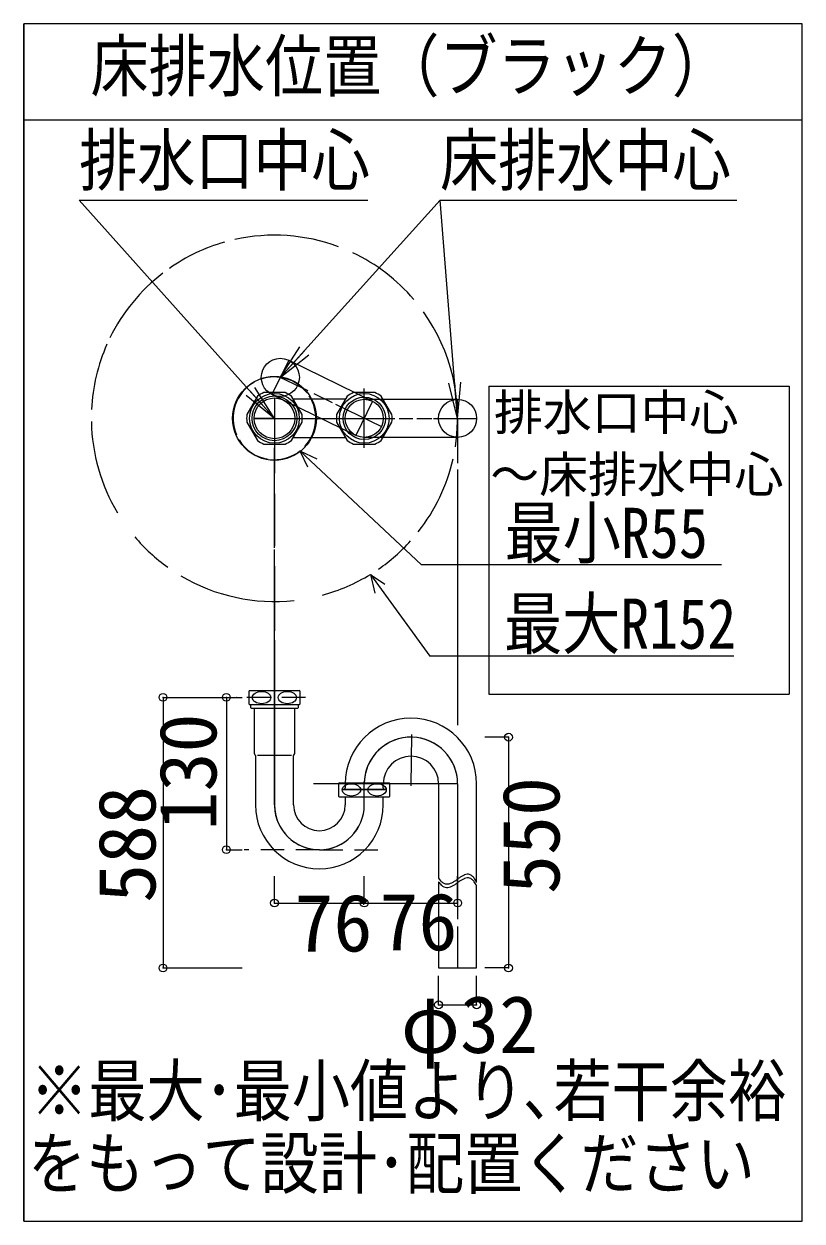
# Model space of a CAD drawing. Units: millimetres at full size, sheet at 1:10; details may follow other scales. Extents: x -2004 to 2004, y -1441 to 1347.
# Drawn here: x -532 to -134, y -1441 to -829 of the extents above; entities that cross this region are included whole.
import ezdxf
from ezdxf.enums import TextEntityAlignment as Align

# ---------------------------------------------------------------- set-up
doc = ezdxf.new("R2010")
doc.units = ezdxf.units.MM
doc.header["$LTSCALE"] = 10
doc.header["$PDMODE"] = 32
doc.header["$PDSIZE"] = 4
doc.linetypes.add('DASHED1', pattern=[1.8, 1.2, -0.6])
doc.layers.add('2-1_什器図', color=7, linetype='Continuous', lineweight=15)
doc.styles.add('ＭＳ ゴシック', font='')
doc.styles.get('ＭＳ ゴシック').set_extended_font_data('MS Gothic')

msp = doc.modelspace()

# ---------------------------------------------------------------- linework, layer by layer
at = {"layer": '2-1_什器図'}
for p, q in [((-531.88, -1441.25), (-531.88, -828.75)), ((-531.88, -877.75), (-133.75, -877.75)), ((-503.66, -918.94), (-355.88, -918.94)), ((-403.7, -1030.54), (-503.66, -918.94)), ((-400.7, -1009.58), (-319, -918.94)), ((-319, -918.94), (-167.17, -918.94)), ((-319, -918.94), (-279.2, -918.94)), ((-309.99, -1030.54), (-319, -918.94)), ((-400.7, -1009.58), (-390.67, -993.88)), ((-400.7, -1009.58), (-388.39, -995.93)), ((-400.7, -1009.58), (-386.12, -997.98)), ((-396.42, -1000.83), (-404.97, -1018.33)), ((-396.42, -1000.83), (-353.49, -1021.79)), ((-386.41, -1016.55), (-400.7, -1009.58)), ((-403.7, -1030.54), (-413.68, -1014.81)), ((-357.76, -1045.61), (-357.76, -1015.2)), ((-309.99, -1030.54), (-314.52, -1012.47)), ((-309.99, -1030.54), (-311.47, -1012.22)), ((-309.99, -1030.54), (-308.41, -1011.98)), ((-293.97, -1014.05), (-293.97, -1171.64)), ((-293.97, -1014.05), (-140.42, -1014.05)), ((-140.42, -1014.05), (-140.42, -1171.64)), ((-403.7, -1030.54), (-418.24, -1018.9)), ((-412.4, -1019.26), (-417.82, -1028.65)), ((-403.7, -1030.54), (-415.96, -1016.85)), ((-398.28, -1017.37), (-409.12, -1017.37)), ((-403.7, -1020.13), (-403.7, -1045.61)), ((-403.7, -1020.13), (-403.7, -1040.95)), ((-389.59, -1028.65), (-395.01, -1019.26)), ((-367.35, -1020.8), (-394.12, -1020.8)), ((-374.03, -1022.6), (-383.44, -1018)), ((-366.46, -1019.26), (-371.88, -1028.65)), ((-352.34, -1017.37), (-363.18, -1017.37)), ((-353.49, -1021.79), (-362.04, -1039.29)), ((-357.76, -1042.64), (-357.76, -1018.44)), ((-357.76, -1020.8), (-309.99, -1020.8)), ((-343.65, -1028.65), (-349.07, -1019.26)), ((-309.99, -1040.28), (-309.99, -1020.8)), ((-348.75, -1034.94), (-372.34, -1023.42)), ((-417.82, -1032.43), (-412.4, -1041.82)), ((-403.7, -1030.54), (-414.29, -1030.54)), ((-414.11, -1030.54), (-380.73, -1030.54)), ((-403.7, -1030.54), (-342.16, -1030.54)), ((-395.01, -1041.82), (-389.59, -1032.43)), ((-380.73, -1030.54), (-342.07, -1030.54)), ((-371.88, -1032.43), (-366.46, -1041.82)), ((-349.07, -1041.82), (-343.65, -1032.43)), ((-339.9, -1030.54), (-332.88, -1030.54)), ((-330.86, -1030.54), (-323.11, -1030.54)), ((-322.3, -1030.54), (-300.25, -1030.54)), ((-322.3, -1030.54), (-300.25, -1030.54)), ((-309.99, -1030.54), (-309.99, -1053.41)), ((-403.7, -1040.95), (-403.7, -1058.57)), ((-394.12, -1040.28), (-367.35, -1040.28)), ((-309.99, -1040.28), (-357.76, -1040.28)), ((-409.12, -1043.71), (-398.28, -1043.71)), ((-403.7, -1096.82), (-403.7, -1045.61)), ((-390.69, -1047.23), (-386.79, -1055.35)), ((-390.69, -1047.23), (-381.97, -1051.22)), ((-390.69, -1047.23), (-328.42, -1105.47)), ((-363.18, -1043.71), (-352.34, -1043.71)), ((-309.99, -1056.74), (-309.99, -1080.68)), ((-309.99, -1058.33), (-309.99, -1082.32)), ((-403.7, -1069.2), (-403.7, -1095.97)), ((-309.99, -1081.7), (-309.99, -1127.41)), ((-309.99, -1086.01), (-309.99, -1128.23)), ((-403.7, -1106.17), (-403.7, -1139.33)), ((-322.09, -1105.47), (-328.42, -1105.47)), ((-175.04, -1105.47), (-322.09, -1105.47)), ((-354.61, -1110.36), (-352.33, -1119.92)), ((-354.61, -1110.36), (-347.2, -1115.41)), ((-354.61, -1110.36), (-324.19, -1152.27)), ((-309.99, -1128.03), (-309.99, -1138.69)), ((-309.99, -1133.36), (-309.99, -1163.9)), ((-403.7, -1144), (-403.7, -1229.04)), ((-309.99, -1144.62), (-309.99, -1185.74)), ((-168.63, -1152.27), (-324.19, -1152.27)), ((-416.42, -1169.73), (-390.98, -1169.73)), ((-416.87, -1170.24), (-416.87, -1176.57)), ((-390.53, -1176.57), (-390.53, -1170.24)), ((-309.99, -1171.69), (-309.99, -1187.55)), ((-293.97, -1171.64), (-140.42, -1171.64)), ((-390.99, -1177.08), (-416.42, -1177.08)), ((-416.42, -1177.08), (-416.41, -1177.08)), ((-416.42, -1177.08), (-416.41, -1177.08)), ((-415.95, -1177.08), (-415.95, -1178.53)), ((-414.11, -1179.02), (-414.11, -1189)), ((-391.94, -1179.02), (-403.7, -1179.02)), ((-393.29, -1189), (-393.29, -1179.02)), ((-391.45, -1178.53), (-391.94, -1179.02)), ((-391.45, -1178.53), (-391.45, -1177.08)), ((-390.99, -1177.08), (-390.98, -1177.08)), ((-414.11, -1189), (-414.11, -1201.52)), ((-403.7, -1228.29), (-403.7, -1192.12)), ((-393.29, -1201.52), (-393.29, -1189)), ((-333.55, -1192.34), (-333.89, -1218.61)), ((-413.52, -1202.81), (-413.98, -1202.01)), ((-413.44, -1203.11), (-413.44, -1213.38)), ((-412.4, -1202.95), (-403.7, -1202.95)), ((-403.7, -1202.95), (-395, -1202.95)), ((-393.96, -1228.29), (-393.96, -1203.11)), ((-393.42, -1202.01), (-393.88, -1202.81)), ((-413.44, -1213.38), (-413.44, -1228.29)), ((-309.98, -1217.57), (-383.66, -1217.57)), ((-370.93, -1217.46), (-370.93, -1223.79)), ((-370.49, -1216.95), (-345.04, -1216.95)), ((-367.5, -1217.57), (-367.5, -1219.65)), ((-357.76, -1228.24), (-357.76, -1217.57)), ((-357.75, -1228.29), (-357.75, -1216.48)), ((-348.02, -1219.65), (-348.02, -1217.57)), ((-344.59, -1223.79), (-344.59, -1217.46)), ((-319.73, -1217.57), (-319.73, -1265.83)), ((-309.99, -1217.57), (-309.99, -1251.06)), ((-309.99, -1217.57), (-309.99, -1244.56)), ((-300.25, -1267.96), (-300.25, -1217.57)), ((-345.05, -1224.3), (-370.49, -1224.3)), ((-370.49, -1224.3), (-370.47, -1224.3)), ((-368.64, -1220.63), (-368.64, -1220.26)), ((-368.64, -1220.26), (-357.76, -1220.26)), ((-368.11, -1220.63), (-368.64, -1220.63)), ((-346.89, -1220.63), (-368.11, -1220.63)), ((-367.5, -1224.57), (-367.5, -1228.29)), ((-357.76, -1220.26), (-346.89, -1220.26)), ((-348.02, -1228.29), (-348.02, -1224.57)), ((-346.89, -1220.63), (-346.89, -1220.26)), ((-309.99, -1250.54), (-309.99, -1286.76)), ((-319.73, -1267.67), (-319.73, -1291.74)), ((-319.73, -1291.74), (-319.73, -1311.77)), ((-309.99, -1290.51), (-309.99, -1311.77))]:
    msp.add_line(p, q, dxfattribs=at)
at = {"layer": '2-1_什器図', "lineweight": 18}
for p, q in [((-531.88, -828.75), (-531.88, -1441.25)), ((-133.75, -828.75), (-531.88, -828.75)), ((-133.75, -1441.25), (-133.75, -828.75)), ((-531.88, -1441.25), (-133.75, -1441.25))]:
    msp.add_line(p, q, dxfattribs=at)
at = {"layer": '2-1_什器図', "color": 4, "lineweight": 9}
for p, q in [((-460.72, -1173.29), (-460.72, -1311.77)), ((-460.72, -1173.29), (-420.28, -1173.29)), ((-428.31, -1173.29), (-428.31, -1251.25)), ((-428.31, -1173.29), (-420.28, -1173.29)), ((-283.93, -1193.69), (-296.06, -1193.69)), ((-283.93, -1193.69), (-283.93, -1311.77)), ((-428.31, -1251.25), (-420.28, -1251.25)), ((-403.7, -1278.54), (-403.7, -1264.8)), ((-357.75, -1278.54), (-357.75, -1264.8)), ((-309.99, -1278.54), (-309.99, -1264.8)), ((-403.7, -1278.54), (-357.75, -1278.54)), ((-357.75, -1278.54), (-309.99, -1278.54)), ((-460.72, -1311.77), (-420.28, -1311.77)), ((-319.73, -1330.61), (-319.73, -1315.74)), ((-300.25, -1330.61), (-300.25, -1315.74)), ((-283.93, -1311.77), (-296.06, -1311.77)), ((-319.73, -1330.61), (-300.25, -1330.61))]:
    msp.add_line(p, q, dxfattribs=at)
at = {"layer": '2-1_什器図', "color": 4, "linetype": 'DASHED1', "lineweight": 9}
for p, q in [((-422.98, -1173.29), (-423.07, -1173.29)), ((-387.87, -1173.29), (-419.28, -1173.29)), ((-380.73, -1251.25), (-419.27, -1251.25)), ((-380.73, -1251.25), (-350.17, -1251.25))]:
    msp.add_line(p, q, dxfattribs=at)
at = {"layer": '2-1_什器図'}
for points in [[(-353.49, -1021.79), (-362.04, -1039.29), (-404.97, -1018.33)], [(-403.7, -1191.95), (-403.7, -1141.45), (-403.7, -1097.67)], [(-403.7, -1179.02), (-415.46, -1179.02), (-415.95, -1178.53)], [(-319.73, -1311.77), (-300.25, -1311.77), (-300.25, -1269.8)]]:
    msp.add_lwpolyline(points, dxfattribs=at)
for centre, radius in [((-400.7, -1009.58), 9.74), ((-403.7, -1030.54), 21.44), ((-403.7, -1030.54), 12.72), ((-403.7, -1030.54), 11.43), ((-357.76, -1030.54), 12.72), ((-357.76, -1030.54), 10.87), ((-357.76, -1030.54), 10.87), ((-309.99, -1030.54), 9.74)]:
    msp.add_circle(centre, radius, dxfattribs=at)
at = {"layer": '2-1_什器図', "lineweight": 18}
for centre, radius in [((-403.7, -1030.54), 10.41), ((-357.76, -1030.54), 9.74)]:
    msp.add_circle(centre, radius, dxfattribs=at)
at = {"layer": '2-1_什器図'}
for centre, radius, start, end in [((-403.7, -1030.54), 93.71, 69.55176, 102.48458), ((-403.7, -1030.54), 93.71, 105.78741, 125.02387), ((-403.7, -1030.54), 93.71, 40.45346, 64.61694), ((-403.7, -1030.54), 93.71, 127.52212, 153.93512), ((-403.7, -1030.54), 93.71, 351.07633, 35.51055), ((-403.7, -1030.54), 93.71, 156.12741, 177.22121), ((-403.7, -1030.54), 21.16, 38.01873, 108.88428), ((-403.7, -1030.54), 21.16, 119.87082, 203.47911), ((-403.7, -1030.54), 14.24, 112.37215, 127.62785), ((-403.7, -1030.54), 14.24, 52.37215, 67.62785), ((-403.7, -1030.54), 21.16, 317.38555, 32.77859), ((-357.76, -1030.54), 14.24, 112.37215, 127.62785), ((-357.76, -1030.54), 14.24, 52.37215, 67.62785), ((-403.7, -1030.54), 14.24, 172.37215, 187.62785), ((-403.7, -1030.54), 14.24, 352.37215, 7.62785), ((-357.76, -1030.54), 14.24, 172.37215, 187.62785), ((-357.76, -1030.54), 14.24, 352.37215, 7.62785), ((-403.7, -1030.54), 93.71, 181.04134, 211.02681), ((-403.7, -1030.54), 21.16, 211.12095, 261.30647), ((-403.7, -1030.54), 14.24, 232.37215, 247.62785), ((-403.7, -1030.54), 21.16, 269.01468, 307.94515), ((-403.7, -1030.54), 14.24, 292.37215, 307.62785), ((-357.76, -1030.54), 14.24, 232.37215, 247.62785), ((-357.76, -1030.54), 14.24, 292.37215, 307.62785), ((-403.7, -1030.54), 93.71, 321.76369, 347.20103), ((-403.7, -1030.54), 93.71, 220.25424, 234.38576), ((-403.7, -1030.54), 93.71, 304.63473, 317.9845), ((-403.7, -1030.54), 93.71, 239.27946, 276.17448), ((-403.7, -1030.54), 93.71, 285.1851, 301.59392), ((-403.7, -1030.54), 93.71, 274.56964, 274.58397), ((-412.74, -1173.41), 5.21, 135.09913, 142.57199), ((-394.67, -1173.41), 5.21, 37.42801, 44.90087), ((-412.74, -1173.41), 5.21, 217.42801, 224.90087), ((-394.67, -1173.41), 5.21, 315.09913, 322.57199), ((-333.88, -1217.57), 33.63, 0, 180), ((-333.88, -1217.57), 23.89, 87.94387, 180), ((-333.88, -1217.57), 23.9, 0, 177.40546), ((-333.88, -1217.57), 23.89, 0, 87.94387), ((-413.13, -1201.52), 0.98, 180, 210), ((-414.05, -1203.11), 0.612, 0, 30), ((-393.35, -1203.11), 0.612, 150, 180), ((-394.27, -1201.52), 0.98, 330, 0), ((-333.88, -1217.57), 14.15, 0, 180), ((-366.8, -1220.63), 5.21, 135.09913, 142.57199), ((-348.73, -1220.63), 5.21, 37.42801, 44.90087), ((-366.8, -1220.63), 5.21, 217.42801, 224.90087), ((-368.11, -1219.65), 0.613, 270, 0), ((-368.11, -1224.57), 0.612, 0, 26.17755), ((-347.41, -1219.65), 0.613, 180, 270), ((-347.41, -1224.57), 0.612, 150, 180), ((-348.73, -1220.63), 5.21, 315.09913, 322.57199), ((-380.73, -1228.29), 32.71, 180, 0), ((-380.73, -1228.29), 22.97, 180, 270), ((-380.73, -1228.29), 22.98, 181.87086, 0), ((-380.73, -1228.29), 13.23, 180, 0), ((-380.73, -1228.29), 22.97, 270, 0), ((-312.28, -1261.05), 8.85, 212.72203, 226.60953), ((-312.28, -1262.88), 8.85, 212.72203, 226.60953), ((-314.92, -1263.94), 4.93, 225.702, 245.03152), ((-318.88, -1255.96), 13.55, 296.00867, 302.489), ((-329.88, -1238.67), 34.05, 302.46715, 305.15235), ((-226.1, -1386.06), 146.22, 124.52174, 125.14879), ((-226.1, -1387.9), 146.22, 124.52174, 125.14879), ((-297.22, -1282.6), 20.67, 120.34038, 124.6107), ((-297.22, -1284.44), 20.67, 120.34038, 124.6107), ((-303.11, -1272.47), 8.96, 111.45266, 120.60102), ((-303.11, -1274.31), 8.96, 111.45266, 120.60102), ((-304.62, -1268.54), 4.75, 96.00772, 111.8117), ((-304.62, -1270.38), 4.75, 96.00772, 111.8117), ((-304.79, -1267.13), 3.33, 73.97913, 95.71073), ((-304.79, -1268.97), 3.33, 73.97913, 95.71073), ((-305.02, -1267.59), 3.83, 51.5772, 72.48176), ((-305.02, -1269.43), 3.83, 51.5772, 72.48176), ((-307.02, -1269.85), 6.84, 35.29043, 50.21011), ((-307.02, -1271.68), 6.84, 35.29043, 50.21011), ((-313.2, -1273.99), 14.28, 24.94423, 34.52454), ((-313.2, -1275.82), 14.28, 24.94423, 34.52454), ((-314.92, -1265.78), 4.93, 225.702, 245.03152), ((-315.4, -1265), 3.77, 244.86394, 266.31233), ((-315.4, -1266.84), 3.77, 244.86394, 266.31233), ((-315.39, -1264.31), 4.46, 266.722, 284.24596), ((-315.39, -1266.15), 4.46, 266.722, 284.24596), ((-316.08, -1261.69), 7.17, 284.48835, 295.96465), ((-316.08, -1263.53), 7.17, 284.48835, 295.96465), ((-318.88, -1257.8), 13.55, 296.00867, 302.489), ((-329.88, -1240.5), 34.05, 302.46715, 305.15235)]:
    msp.add_arc(centre, radius, start, end, dxfattribs=at)
for centre in [(-410.29, -1173.41), (-397.12, -1173.41), (-364.35, -1220.63), (-351.18, -1220.63)]:
    msp.add_ellipse(centre, major_axis=(4.69, 0), ratio=0.674074, dxfattribs=at)
at = {"layer": '2-1_什器図', "color": 6}
for p in [(-460.72, -1173.29), (-428.31, -1173.29), (-283.93, -1193.69), (-428.31, -1251.25), (-403.7, -1278.54), (-357.75, -1278.54), (-309.99, -1278.54), (-460.72, -1311.77), (-283.93, -1311.77), (-319.73, -1330.61), (-300.25, -1330.61)]:
    msp.add_point(p, dxfattribs=at)

# ---------------------------------------------------------------- texts
at = {"layer": '2-1_什器図', "style": 'ＭＳ ゴシック', "width": 0.85}
for s, p in [('床排水位置（ブラック）', (-497.82, -870.75)), ('排水口中心', (-503.66, -918.94)), ('床排水中心', (-319, -918.94)), ('最小R55', (-285.95, -1109.68)), ('最大R152', (-286.27, -1156.13)), ('※最大･最小値より､若干余裕', (-528.7, -1395.09)), ('をもって設計･配置ください', (-529.79, -1432.2))]:
    msp.add_text(s, height=25.66, dxfattribs=at).set_placement(p, align=Align.BOTTOM_LEFT)
at = {"layer": '2-1_什器図', "color": 4, "style": 'ＭＳ ゴシック'}
for s, p in [('排水口中心', (-291.37, -1042.13)), ('～床排水中心', (-293.28, -1073.87))]:
    msp.add_text(s, height=18.33, dxfattribs=at).set_placement(p, align=Align.BOTTOM_LEFT)
at = {"layer": '2-1_什器図', "style": 'ＭＳ ゴシック'}
for s, p in [('130', (-424.59, -1241.41)), ('550', (-249.06, -1273.91)), ('588', (-455.79, -1278.43))]:
    msp.add_text(s, height=29.33, rotation=90, dxfattribs=at).set_placement(p, align=Align.BOTTOM_LEFT)
for s, p in [('76', (-349.97, -1311.55)), ('76', (-393.5, -1312.14)), ('φ32', (-339.05, -1364.06))]:
    msp.add_text(s, height=29.33, dxfattribs=at).set_placement(p, align=Align.BOTTOM_LEFT)

doc.saveas('drawing.dxf')
